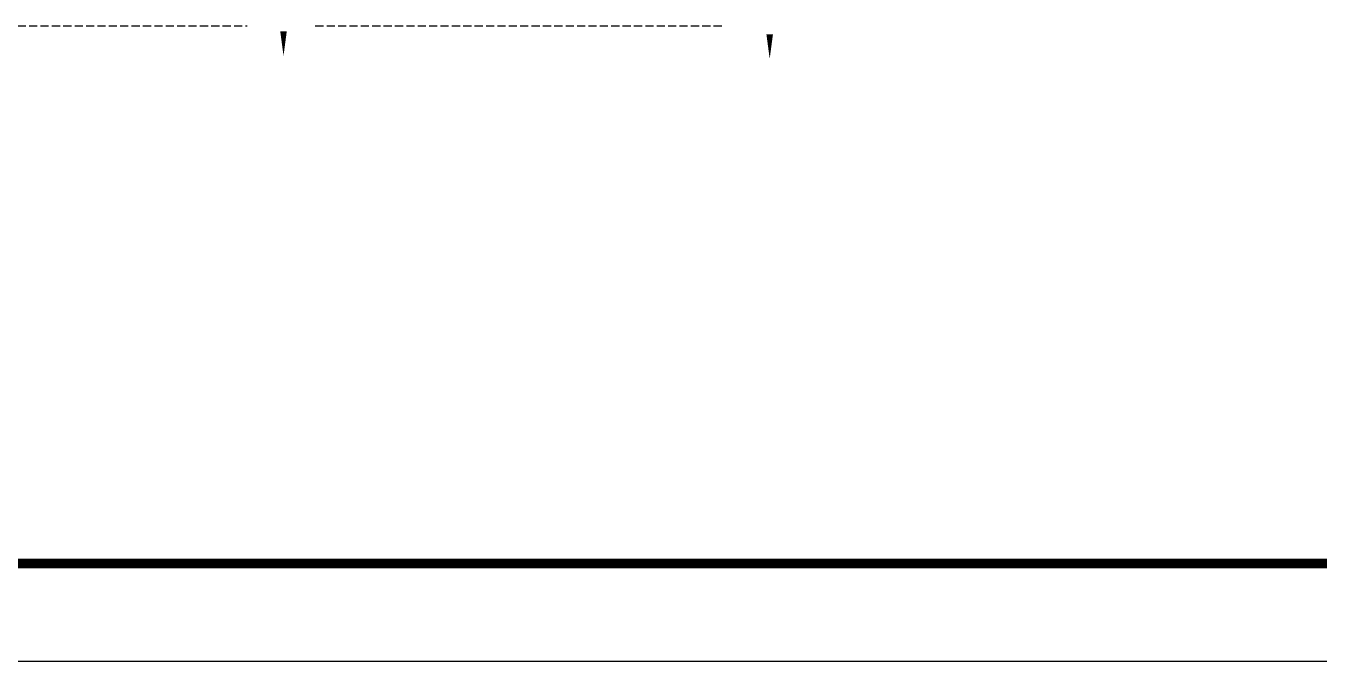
# Model space of a CAD drawing. Header units: millimetres. Extents: x -633009578 to 5705885, y -633235091 to 2571734.
# Drawn here: x 3392219 to 3431989, y 2039260 to 2058795 of the extents above; entities that cross this region are included whole.
import ezdxf
from ezdxf.enums import TextEntityAlignment as Align

# ---------------------------------------------------------------- set-up
doc = ezdxf.new("R2010")
doc.units = ezdxf.units.MM
doc.header["$LTSCALE"] = 1000
doc.header["$MEASUREMENT"] = 0
doc.linetypes.add('DASH', pattern=[0.35, 0.25, -0.1])
for name, color, linetype in [('A-DI-S(箭头)', 76, 'Continuous'), ('A-ST-O(室外)', 54, 'Continuous'), ('设备-箱柜', 3, 'Continuous'), ('院图签、封面151013$0$PUB_TITLE', 153, 'Continuous'), ('院图签、封面151013$0$图签文字', 4, 'Continuous')]:
    doc.layers.add(name, color=color, linetype=linetype)
doc.styles.add('院图签、封面151013$0$-宋体', font='simhei.ttf', dxfattribs={"width": 0.8})

# ---------------------------------------------------------------- blocks, each defined once
blk = doc.blocks.new('建筑图框_A1')
at = {"layer": '院图签、封面151013$0$PUB_TITLE'}
blk.add_lwpolyline([(0, 0), (84100, 0), (84100, 59400), (0, 59400)], close=True, dxfattribs=at)
at = {"layer": '院图签、封面151013$0$PUB_TITLE', "const_width": 100}
blk.add_lwpolyline([(2500, 1000), (83100, 1000), (83100, 58400), (2500, 58400)], close=True, dxfattribs=at)
at = {"layer": '院图签、封面151013$0$图签文字', "color": 6, "style": '院图签、封面151013$0$-宋体'}
for tag, height, width, p in [('工程主持人', 400, 0.7999999999883585, (79990.91196859907, 29505.93707200652)), ('审定', 400, 0.7999999999883585, (79990.91196859907, 28705.93707200605)), ('审核', 400, 0.7999999999883585, (79990.91196859907, 27905.93707200559)), ('专业负责人', 400, 0.7999999999883585, (79990.91196859907, 27105.93707200512)), ('校对', 400, 0.7999999999883585, (79990.91196859907, 26305.93707200466)), ('设计', 400, 0.7999999999883585, (79990.91196859907, 25505.93707200419)), ('方案设计人', 400, 0.7999999999883585, (79990.91196859907, 24706.79438478127)), ('工程编号', 300, 0.7000000000116415, (81000.00416498398, 8700.424278954277)), ('版次', 300, 0.7000000000116415, (78738.08139540046, 3005.726258059498)), ('日期', 300, 0.7000000000116415, (82038.0813954557, 3000.226258123759)), ('比例', 300, 0.7000000000116415, (78738.08139537089, 2200.188802679535)), ('图号_X施', 300, 0.7000000000116415, (81538.08139540977, 2200.188802651362)), ('图号', 200, 0.7000000000116415, (82538.08139542397, 2400.075247410685)), ('图号_总数', 200, 0.7000000000116415, (82538.08139541186, 2000.075247410219))]:
    blk.add_attdef(tag, text='', height=height, dxfattribs=dict(at, width=width)).set_placement(p, align=Align.MIDDLE_CENTER)
at = {"layer": '院图签、封面151013$0$图签文字', "color": 6, "style": '院图签、封面151013$0$-宋体', "width": 0.7}
for tag, p in [('建设单位_001', (80935.88661794258, 7446.21079580821)), ('工程名称_001', (80933.52706738078, 6045.368099178996)), ('图名_001', (79742.88288308708, 4059.656552180292))]:
    blk.add_attdef(tag, p, '', height=300, dxfattribs=at)

msp = doc.modelspace()

# ---------------------------------------------------------------- linework, layer by layer
at = {"layer": 'A-DI-S(箭头)'}
for points in [[(3400142.203828643, 2059535.563230831, 0, 0, 0), (3400142.203828643, 2057872.563230831, 0, 200, 0), (3400142.203828643, 2058622.563230831, 0, 0, 0)], [(3415092.693959362, 2059444.391292552, 0, 0, 0), (3415092.693959362, 2057781.391292552, 0, 200, 0), (3415092.693959362, 2058531.391292552, 0, 0, 0)]]:
    msp.add_lwpolyline(points, format="xyseb", dxfattribs=at)
at = {"layer": 'A-ST-O(室外)', "linetype": 'DASH'}
for points in [[(3381469.993591441, 2058794.629172639), (3399019.994031182, 2058794.629172639)], [(3401119.994031182, 2058794.629172639), (3413669.993636564, 2058794.62917264)]]:
    msp.add_lwpolyline(points, dxfattribs=at)

# ---------------------------------------------------------------- block references
at = {"layer": '设备-箱柜', "xscale": 3, "yscale": 3}
msp.add_blockref('建筑图框_A1', (3229655.437121258, 2039260.231913973, 4.000000000000001e-08), dxfattribs=at)

doc.saveas('drawing.dxf')
